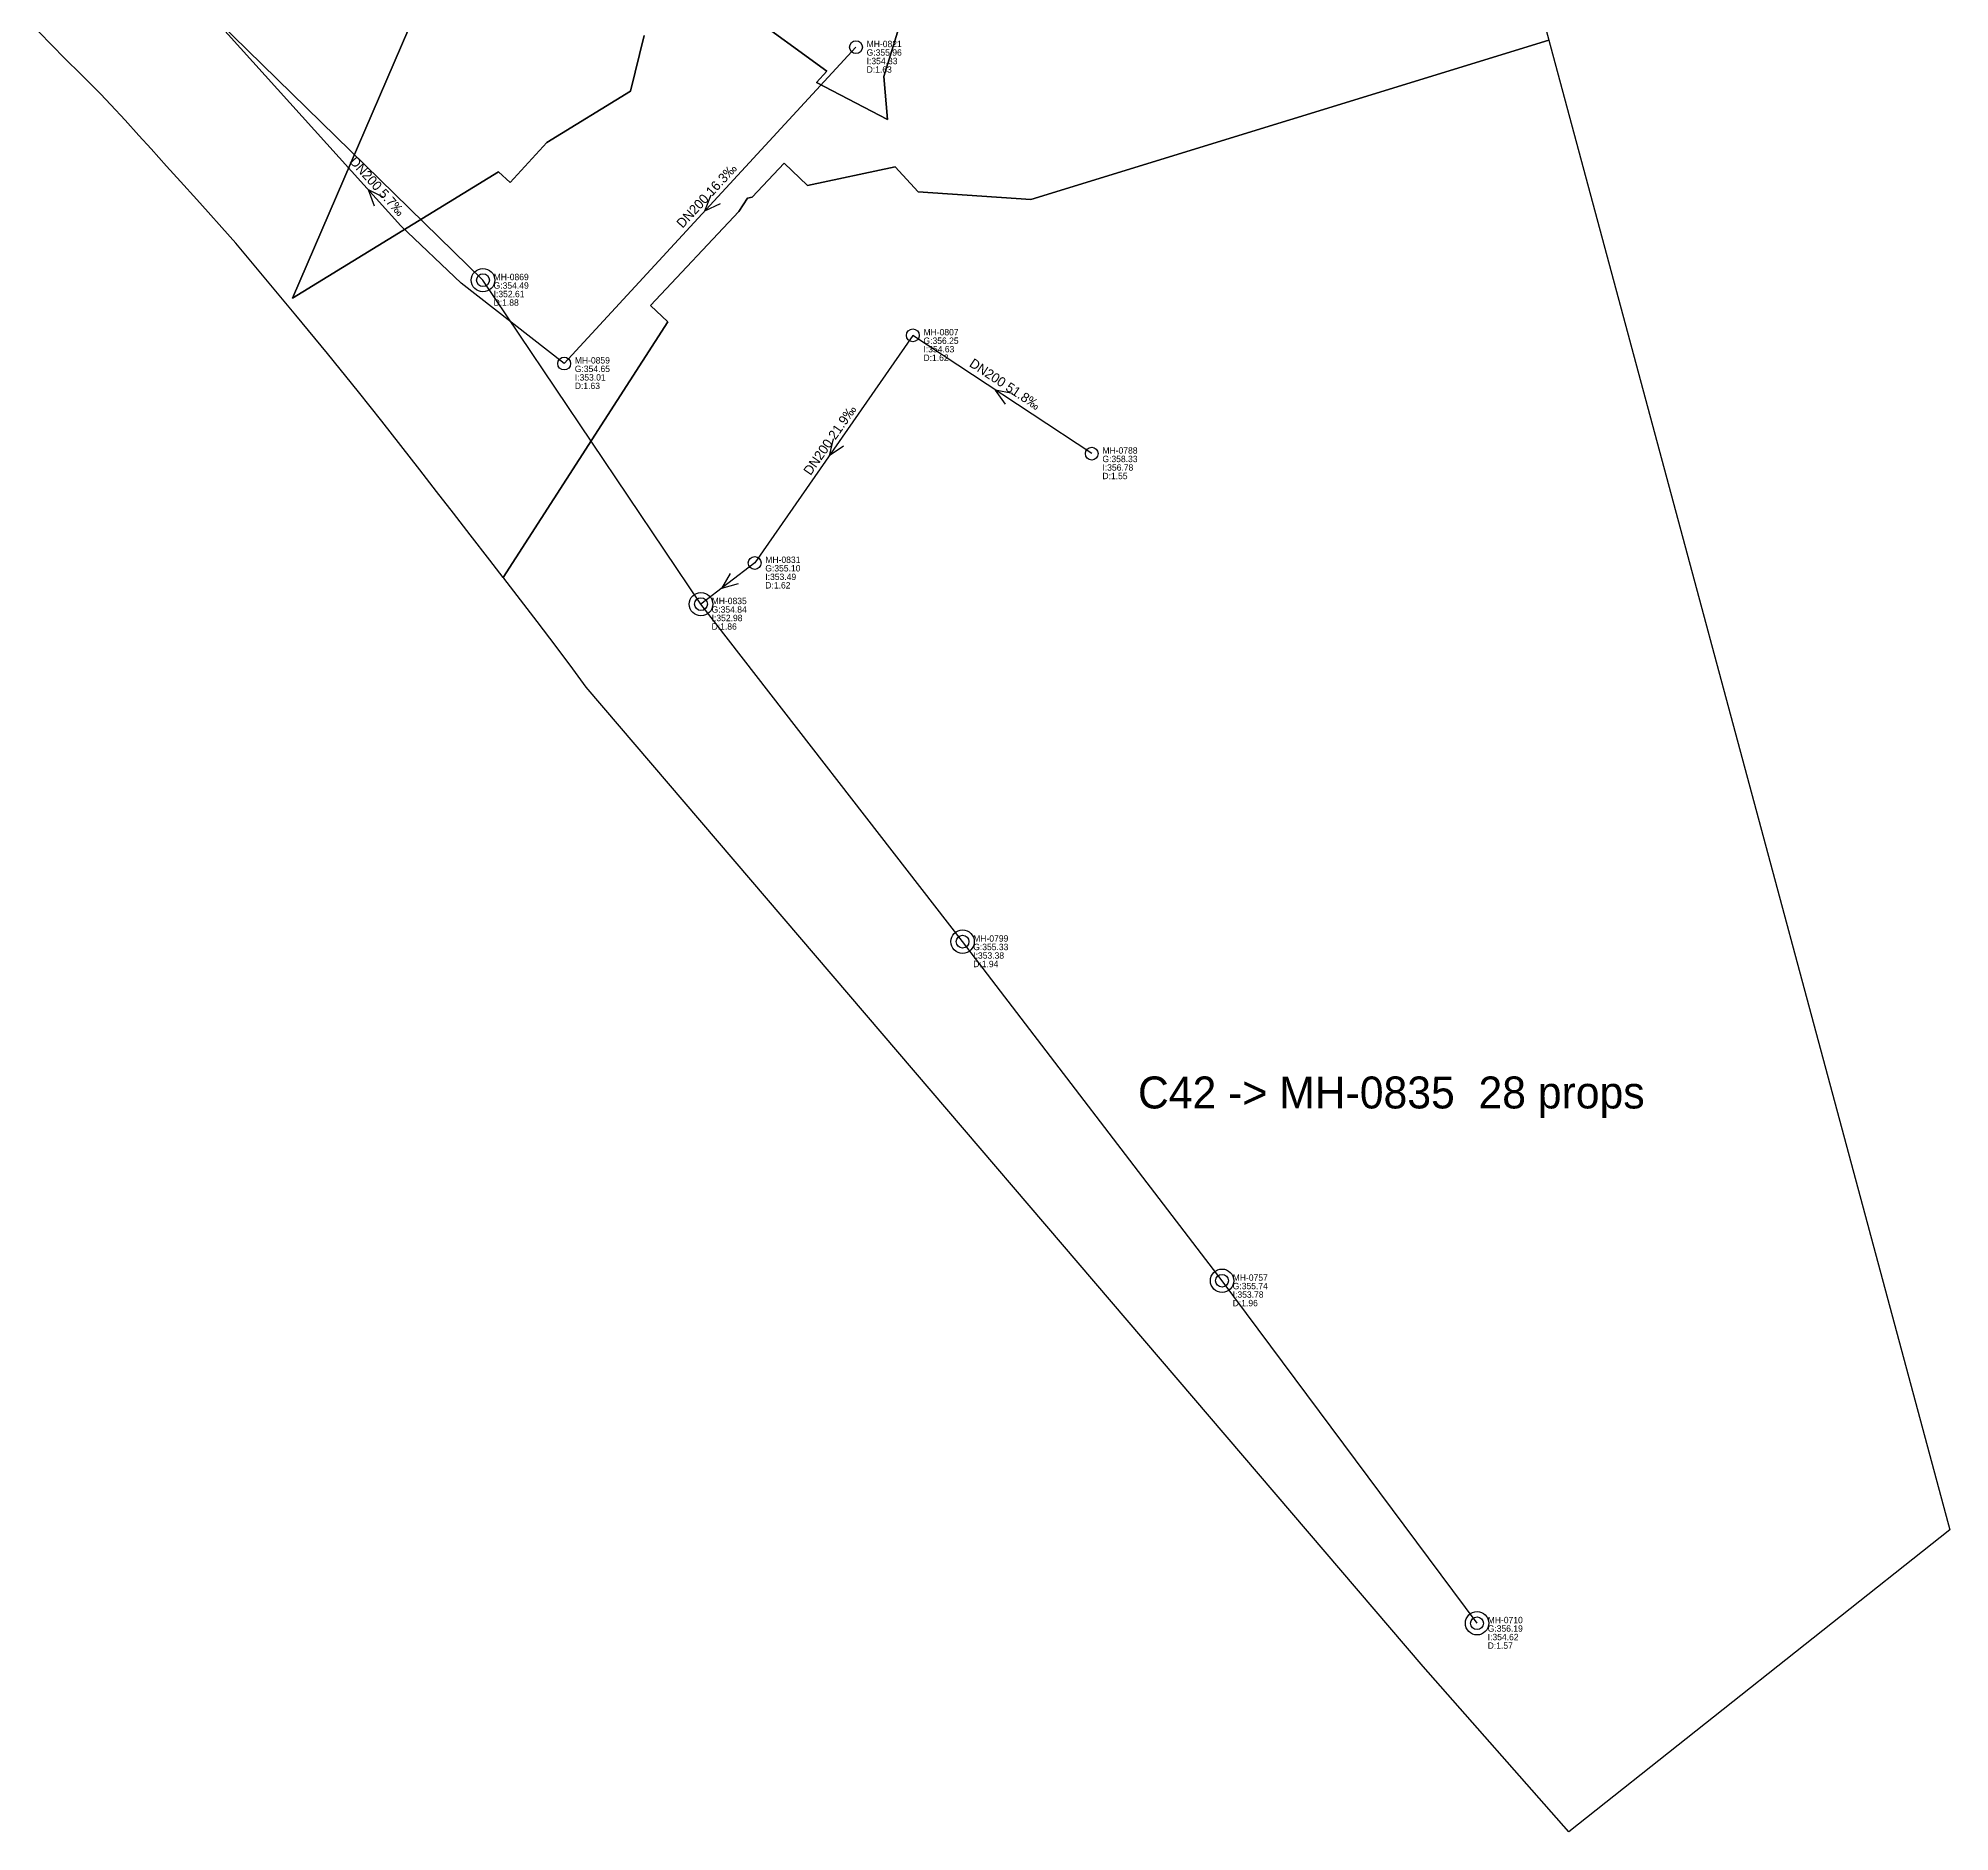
# Model space of a CAD drawing. Header units: metres. Extents: x 449148 to 451990, y 2566737 to 2570847.
# Drawn here: x 451104.2 to 451463.4, y 2566736.6 to 2567073.6 of the extents above; entities that cross this region are included whole.
import ezdxf
from ezdxf.enums import TextEntityAlignment as Align

# ---------------------------------------------------------------- set-up
doc = ezdxf.new("R2010")
doc.units = ezdxf.units.M
for name, color, linetype in [('SEW-CATCHMENT', 4, 'Continuous'), ('SEW-CATCHMENT-LABEL', 4, 'Continuous'), ('SEW-LABEL', 2, 'Continuous'), ('SEW-MAIN-PIPE', 5, 'Continuous'), ('SEW-MH', 7, 'Continuous'), ('SEW-MH-LABEL', 8, 'Continuous'), ('SEW-PIPE-DN200', 3, 'Continuous'), ('SEW-TRUNK-MH', 7, 'Continuous')]:
    doc.layers.add(name, color=color, linetype=linetype)

msp = doc.modelspace()

# ---------------------------------------------------------------- linework, layer by layer
at = {"layer": 'SEW-CATCHMENT'}
for points in [[(451371.59, 2567134.66), (451388.12, 2567073.23), (451290.75, 2567043.27), (451269.59, 2567044.74), (451265.24, 2567049.45), (451248.8, 2567045.94), (451244.4, 2567050.1), (451238.4, 2567043.72), (451237.48, 2567043.53), (451235.87, 2567041.02), (451219.3, 2567023.38), (451222.53, 2567020.31), (451191.61, 2566972.29), (451189.09, 2566975.52), (451185.39, 2566980.28), (451182.23, 2566984.35), (451179.07, 2566988.41), (451175.9, 2566992.48), (451168.79, 2567001.67), (451164.43, 2567007.16), (451158.57, 2567014.39), (451152.65, 2567021.57), (451146.7, 2567028.73), (451141.36, 2567035.11), (451138.73, 2567038.04), (451136.14, 2567040.92), (451134.01, 2567043.27), (451130.94, 2567046.68), (451128.34, 2567049.55), (451125.41, 2567052.79), (451123.15, 2567055.31), (451120.53, 2567058.2), (451117.87, 2567061.08), (451115.89, 2567063.15), (451112.38, 2567066.68), (451109.1, 2567069.94), (451106.91, 2567072.14), (451104.21, 2567074.9)], [(451237.05, 2567078.56), (451252.43, 2567067.38), (451250.44, 2567065.26), (451263.83, 2567058.36), (451263.15, 2567066.43), (451270.74, 2567091.29)], [(451270.74, 2567091.29), (451263.15, 2567066.43), (451263.83, 2567058.36), (451250.44, 2567065.26), (451252.43, 2567067.38), (451237.05, 2567078.56)], [(451178, 2567085.07), (451152.01, 2567024.73), (451190.74, 2567048.47), (451192.9, 2567046.47), (451199.77, 2567054), (451215.49, 2567063.64), (451218.09, 2567074.1)], [(451218.09, 2567074.1), (451215.49, 2567063.64), (451199.77, 2567054), (451199.77, 2567054), (451192.9, 2567046.47), (451190.74, 2567048.47), (451152.01, 2567024.73), (451178, 2567085.07)]]:
    msp.add_lwpolyline(points, dxfattribs=at)
msp.add_lwpolyline([(451265.24, 2567049.45), (451269.59, 2567044.74), (451290.75, 2567043.27), (451388.12, 2567073.23), (451463.44, 2566793.35), (451391.82, 2566736.62), (451364.47, 2566767.64), (451207.21, 2566951.69), (451204.16, 2566955.82), (451200.36, 2566960.9), (451197.99, 2566964.02), (451194.86, 2566968.09), (451191.71, 2566972.16), (451191.61, 2566972.29), (451222.53, 2567020.31), (451219.3, 2567023.38), (451235.87, 2567041.02), (451237.48, 2567043.53), (451238.4, 2567043.72), (451244.4, 2567050.1), (451248.8, 2567045.94), (451265.24, 2567049.45)], close=True, dxfattribs=at)
at = {"layer": 'SEW-LABEL'}
for p, q in [((451167.39, 2567042.07), (451166.27, 2567045.1)), ((451169.17, 2567043.67), (451166.27, 2567045.1)), ((451230.6, 2567044.11), (451229.45, 2567041.09)), ((451232.37, 2567042.48), (451229.45, 2567041.09)), ((451285.98, 2567004.84), (451284.13, 2567007.49)), ((451287.3, 2567006.84), (451284.13, 2567007.49)), ((451253.58, 2566998.31), (451252.86, 2566995.16)), ((451255.55, 2566996.94), (451252.86, 2566995.16)), ((451234.26, 2566973), (451232.61, 2566970.22)), ((451235.72, 2566971.1), (451232.61, 2566970.22))]:
    msp.add_line(p, q, dxfattribs=at)
at = {"layer": 'SEW-MAIN-PIPE'}
for points in [[(451187.79, 2567028.14), (451135.28, 2567079.46)], [(451228.76, 2566967.27), (451187.79, 2567028.14)], [(451277.92, 2566903.86), (451228.76, 2566967.27)], [(451326.68, 2566840.15), (451277.92, 2566903.86)], [(451374.6, 2566775.8), (451326.68, 2566840.15)]]:
    msp.add_lwpolyline(points, dxfattribs=at)
at = {"layer": 'SEW-MH'}
for centre in [(451257.89, 2567071.92), (451187.79, 2567028.14), (451268.57, 2567017.77), (451203.05, 2567012.48), (451302.2, 2566995.55), (451238.85, 2566975.01), (451228.76, 2566967.27), (451277.92, 2566903.86), (451326.68, 2566840.15), (451374.6, 2566775.8)]:
    msp.add_circle(centre, 1.2, dxfattribs=at)
at = {"layer": 'SEW-PIPE-DN200'}
for points in [[(451203.05, 2567012.48), (451183.67, 2567027.58), (451172.37, 2567038.33), (451135.28, 2567079.46)], [(451257.89, 2567071.92), (451203.05, 2567012.48)], [(451268.57, 2567017.77), (451238.85, 2566975.01)], [(451302.2, 2566995.55), (451268.57, 2567017.77)], [(451238.85, 2566975.01), (451228.76, 2566967.27)]]:
    msp.add_lwpolyline(points, dxfattribs=at)
at = {"layer": 'SEW-TRUNK-MH'}
for centre in [(451187.79, 2567028.14), (451228.76, 2566967.27), (451277.92, 2566903.86), (451326.68, 2566840.15), (451374.6, 2566775.8)]:
    msp.add_circle(centre, 2.2, dxfattribs=at)

# ---------------------------------------------------------------- texts
at = {"layer": 'SEW-CATCHMENT-LABEL'}
msp.add_text('C42 -> MH-0835  28 props', height=6, dxfattribs=at).set_placement((451358.49, 2566872.52), align=Align.CENTER)
at = {"layer": 'SEW-LABEL'}
for s, rotation, p in [('DN200 5.7‰', 312.0527, (451167.28, 2567045.18)), ('DN200 16.3‰', 47.3021, (451230.47, 2567043.4)), ('DN200 51.8‰', 326.5429, (451285.39, 2567007.86)), ('DN200 21.9‰', 55.1954, (451253.71, 2566997.59))]:
    msp.add_text(s, height=1.8, rotation=rotation, dxfattribs=at).set_placement(p, align=Align.CENTER)
at = {"layer": 'SEW-MH-LABEL'}
for s, p in [('G:355.96', (451259.89, 2567070.32)), ('MH-0821', (451259.89, 2567071.92)), ('I:354.33', (451259.89, 2567068.72)), ('D:1.63', (451259.89, 2567067.12)), ('G:354.49', (451189.79, 2567026.54)), ('MH-0869', (451189.79, 2567028.14)), ('D:1.88', (451189.79, 2567023.34)), ('I:352.61', (451189.79, 2567024.94)), ('G:356.25', (451270.57, 2567016.17)), ('MH-0807', (451270.57, 2567017.77)), ('I:354.63', (451270.57, 2567014.57)), ('MH-0859', (451205.05, 2567012.48)), ('D:1.62', (451270.57, 2567012.97)), ('G:354.65', (451205.05, 2567010.88)), ('D:1.63', (451205.05, 2567007.68)), ('I:353.01', (451205.05, 2567009.28)), ('G:358.33', (451304.2, 2566993.95)), ('MH-0788', (451304.2, 2566995.55)), ('D:1.55', (451304.2, 2566990.75)), ('I:356.78', (451304.2, 2566992.35)), ('G:355.10', (451240.85, 2566973.41)), ('MH-0831', (451240.85, 2566975.01)), ('I:353.49', (451240.85, 2566971.81)), ('D:1.62', (451240.85, 2566970.21)), ('G:354.84', (451230.76, 2566965.67)), ('MH-0835', (451230.76, 2566967.27)), ('D:1.86', (451230.76, 2566962.47)), ('I:352.98', (451230.76, 2566964.07)), ('MH-0799', (451279.92, 2566903.86)), ('G:355.33', (451279.92, 2566902.26)), ('I:353.38', (451279.92, 2566900.66)), ('D:1.94', (451279.92, 2566899.06)), ('G:355.74', (451328.68, 2566838.55)), ('MH-0757', (451328.68, 2566840.15)), ('D:1.96', (451328.68, 2566835.35)), ('I:353.78', (451328.68, 2566836.95)), ('G:356.19', (451376.6, 2566774.2)), ('MH-0710', (451376.6, 2566775.8)), ('D:1.57', (451376.6, 2566771)), ('I:354.62', (451376.6, 2566772.6))]:
    msp.add_text(s, height=1.2, dxfattribs=at).set_placement(p)

doc.saveas('drawing.dxf')
